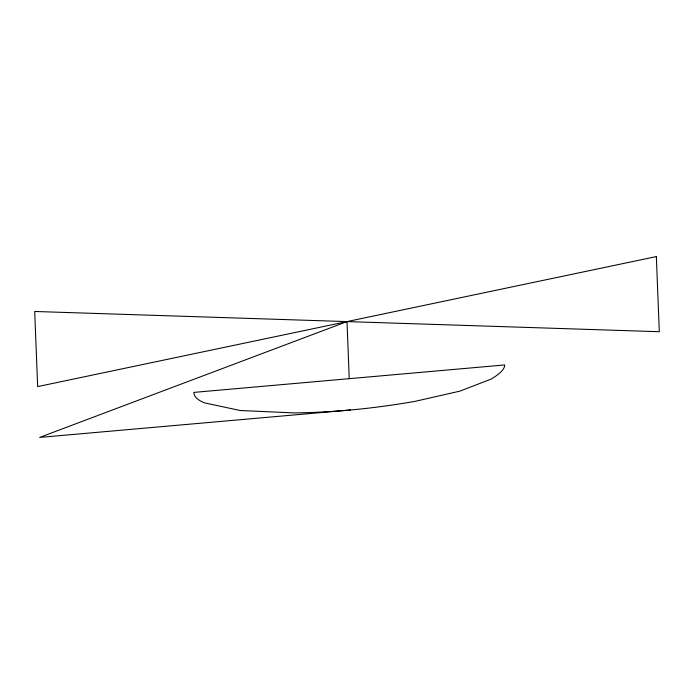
<?xml version="1.0" encoding="UTF-8"?>
<svg xmlns="http://www.w3.org/2000/svg" width="694" height="694" viewBox="0 0 694 694"><rect width="100%" height="100%" fill="white"/><g stroke="black" fill="none" stroke-linecap="round" stroke-linejoin="round"><path stroke-width="1.04" d="M350.479 409.981A254.707 43.358 -11 0 1 293.64 412.895L240.228 410.51L204.695 402.91A254.707 43.358 -11 0 1 193.834 392.396L504.659 364.949A162.63 27.682 -11 0 1 490.91 379.176L460.009 391.104L414.743 401.427A162.63 27.682 -11 0 1 350.479 409.981L39.653 437.42L347 321.591L349.247 378.672M656.342 256.58L37.658 386.601L34.7 311.467L659.3 331.715L656.342 256.58"/></g></svg>
